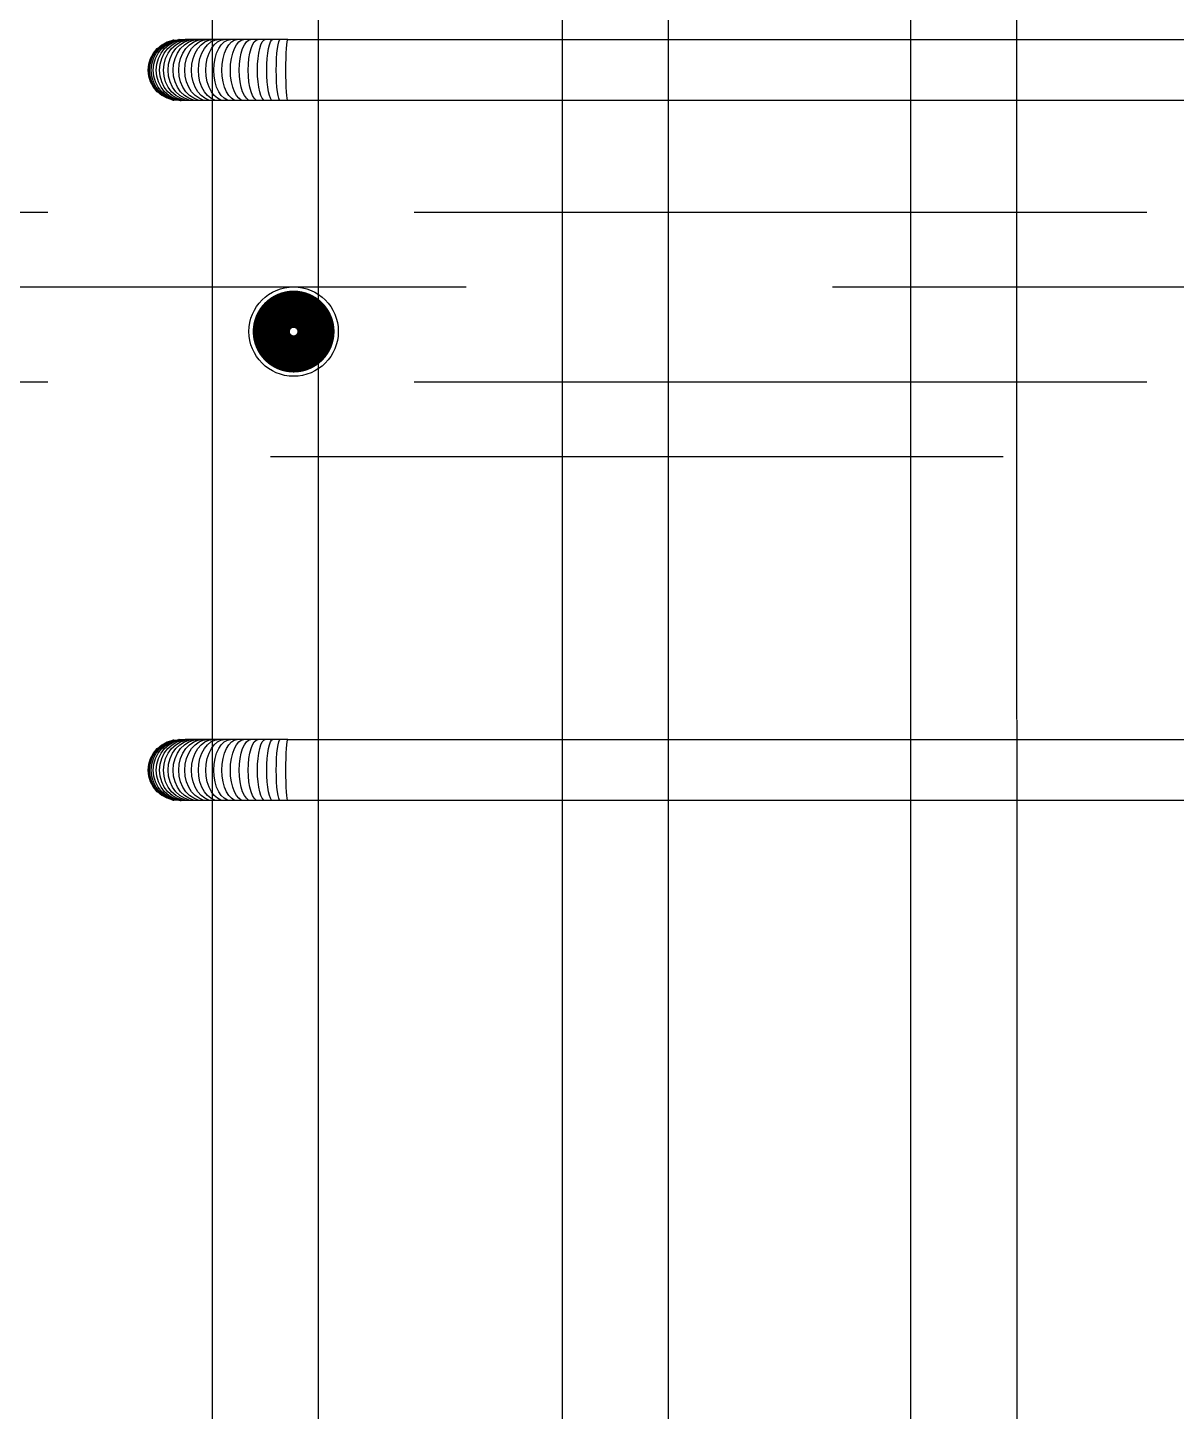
# Model space of a CAD drawing. Header units: inches. Extents: x 31 to 716, y 21 to 143.
# Drawn here: x 270.709 to 272.277, y 79.791 to 81.68 of the extents above; entities that cross this region are included whole.
import ezdxf

# ---------------------------------------------------------------- set-up
doc = ezdxf.new("R2010")
doc.units = ezdxf.units.IN
doc.header["$MEASUREMENT"] = 0
doc.linetypes.add('HIDDEN-Z', pattern=[3, 2, -1])
for name, color, linetype in [('INNO-RFT-Y', 2, 'Continuous'), ('S-BARS-C2', 142, 'Continuous'), ('S-BARS-ELEV-TOP', 9, 'HIDDEN-Z')]:
    doc.layers.add(name, color=color, linetype=linetype)

# ---------------------------------------------------------------- blocks, each defined once
blk = doc.blocks.new('rebar red 2')
at = {"color": 1}
for p, q in [((-52.24286, -96.55072), (-52.24169, -96.55005)), ((-52.24266, -96.55072), (-52.24143, -96.55005)), ((-52.24233, -96.55072), (-52.24111, -96.55005)), ((-52.24186, -96.55072), (-52.24066, -96.55005)), ((-52.24169, -96.55005), (-52.24162, -96.55005)), ((-52.24162, -96.55005), (-52.24034, -96.54964)), ((-52.24143, -96.55005), (-52.24009, -96.54964)), ((-52.24126, -96.55072), (-52.24008, -96.55005)), ((-52.24111, -96.55005), (-52.23978, -96.54964)), ((-52.24066, -96.55005), (-52.23935, -96.54964)), ((-52.24053, -96.55072), (-52.23939, -96.55005)), ((-52.24009, -96.54964), (-52.24034, -96.54964)), ((-52.24009, -96.54964), (-52.23978, -96.54964)), ((-52.24008, -96.55005), (-52.2388, -96.54964)), ((-52.23978, -96.54964), (-52.23893, -96.54951)), ((-52.23978, -96.54964), (-52.23935, -96.54964)), ((-52.23968, -96.55072), (-52.23857, -96.55005)), ((-52.23939, -96.55005), (-52.23814, -96.54964)), ((-52.23935, -96.54964), (-52.23893, -96.54951)), ((-52.23888, -96.54951), (-52.23893, -96.54951)), ((-52.23893, -96.54951), (-52.2389, -96.54951)), ((-52.2389, -96.54951), (-52.23888, -96.54951)), ((-52.23882, -96.54952), (-52.23888, -96.54951)), ((-52.23882, -96.54952), (-52.2387, -96.54951)), ((-52.2388, -96.54964), (-52.23747, -96.54951)), ((-52.23871, -96.55072), (-52.23763, -96.55005)), ((-52.2387, -96.54951), (-52.23747, -96.54951)), ((-52.23857, -96.55005), (-52.23736, -96.54964)), ((-52.23814, -96.54964), (-52.23684, -96.54951)), ((-52.23763, -96.55005), (-52.23647, -96.54964)), ((-52.23762, -96.55072), (-52.23659, -96.55005)), ((-52.23684, -96.54951), (-52.23747, -96.54951)), ((-52.23736, -96.54964), (-52.2361, -96.54951)), ((-52.2361, -96.54951), (-52.23684, -96.54951)), ((-52.23659, -96.55005), (-52.23547, -96.54964)), ((-52.23647, -96.54964), (-52.23525, -96.54951)), ((-52.23642, -96.55072), (-52.23544, -96.55005)), ((-52.23525, -96.54951), (-52.2361, -96.54951)), ((-52.23547, -96.54964), (-52.2343, -96.54951)), ((-52.23544, -96.55005), (-52.23436, -96.54964)), ((-52.2343, -96.54951), (-52.23525, -96.54951)), ((-52.23512, -96.55072), (-52.23418, -96.55005)), ((-52.23436, -96.54964), (-52.23325, -96.54951)), ((-52.23325, -96.54951), (-52.2343, -96.54951)), ((-52.23418, -96.55005), (-52.23317, -96.54964)), ((-52.23371, -96.55072), (-52.23283, -96.55005)), ((-52.23211, -96.54951), (-52.23325, -96.54951)), ((-52.23317, -96.54964), (-52.23211, -96.54951)), ((-52.23283, -96.55005), (-52.23187, -96.54964)), ((-52.2322, -96.55072), (-52.23138, -96.55005)), ((-52.23088, -96.54951), (-52.23211, -96.54951)), ((-52.23187, -96.54964), (-52.23088, -96.54951)), ((-52.23138, -96.55005), (-52.23049, -96.54964)), ((-52.22957, -96.54951), (-52.23088, -96.54951)), ((-52.23061, -96.55072), (-52.22985, -96.55005)), ((-52.23049, -96.54964), (-52.22957, -96.54951)), ((-52.22985, -96.55005), (-52.22903, -96.54964)), ((-52.22817, -96.54951), (-52.22957, -96.54951)), ((-52.22903, -96.54964), (-52.22817, -96.54951)), ((-52.22893, -96.55072), (-52.22824, -96.55005)), ((-52.22824, -96.55005), (-52.22749, -96.54964)), ((-52.22671, -96.54951), (-52.22817, -96.54951)), ((-52.22749, -96.54964), (-52.22671, -96.54951)), ((-52.22718, -96.55072), (-52.22656, -96.55005)), ((-52.22518, -96.54951), (-52.22671, -96.54951)), ((-52.22656, -96.55005), (-52.22589, -96.54964)), ((-52.22589, -96.54964), (-52.22518, -96.54951)), ((-52.22537, -96.55072), (-52.22481, -96.55005)), ((-52.2236, -96.54951), (-52.22518, -96.54951)), ((-52.22481, -96.55005), (-52.22422, -96.54964)), ((-52.22422, -96.54964), (-52.2236, -96.54951)), ((-52.22196, -96.54951), (-52.2236, -96.54951)), ((-52.22349, -96.55072), (-52.22301, -96.55005)), ((-52.22301, -96.55005), (-52.22249, -96.54964)), ((-52.22249, -96.54964), (-52.22196, -96.54951)), ((-52.22027, -96.54951), (-52.22196, -96.54951)), ((-52.22156, -96.55072), (-52.22116, -96.55005)), ((-52.22116, -96.55005), (-52.22072, -96.54964)), ((-52.22072, -96.54964), (-52.22027, -96.54951)), ((-52.21855, -96.54951), (-52.22027, -96.54951)), ((-52.21959, -96.55072), (-52.21926, -96.55005)), ((-52.21926, -96.55005), (-52.21891, -96.54964)), ((-52.21891, -96.54964), (-52.21855, -96.54951)), ((-52.2168, -96.54951), (-52.21855, -96.54951)), ((-52.21758, -96.55072), (-52.21734, -96.55005)), ((-52.21734, -96.55005), (-52.21707, -96.54964)), ((-52.21707, -96.54964), (-52.2168, -96.54951)), ((-52.21502, -96.54951), (-52.2168, -96.54951)), ((-52.21555, -96.55072), (-52.21538, -96.55005)), ((-52.21538, -96.55005), (-52.21521, -96.54964)), ((-52.21521, -96.54964), (-52.21502, -96.54951)), ((-52.21323, -96.54951), (-52.21502, -96.54951)), ((-52.21349, -96.55072), (-52.21341, -96.55005)), ((-52.21341, -96.55005), (-52.21332, -96.54964)), ((-52.21332, -96.54964), (-52.21323, -96.54951)), ((-52.21323, -96.54951), (-51.49464, -96.54951)), ((-52.24558, -96.55395), (-52.24491, -96.5527)), ((-52.24551, -96.55395), (-52.24485, -96.5527)), ((-52.24529, -96.55395), (-52.24463, -96.5527)), ((-52.24493, -96.55395), (-52.24427, -96.5527)), ((-52.24491, -96.5527), (-52.24402, -96.55161)), ((-52.24485, -96.5527), (-52.24395, -96.55161)), ((-52.24463, -96.5527), (-52.24374, -96.55161)), ((-52.24442, -96.55395), (-52.24378, -96.5527)), ((-52.24427, -96.5527), (-52.2434, -96.55161)), ((-52.24402, -96.55161), (-52.24395, -96.55161)), ((-52.24395, -96.55161), (-52.24293, -96.55072)), ((-52.24378, -96.5527), (-52.24291, -96.55161)), ((-52.24377, -96.55395), (-52.24314, -96.5527)), ((-52.24374, -96.55161), (-52.24266, -96.55072)), ((-52.2434, -96.55161), (-52.24233, -96.55072)), ((-52.24314, -96.5527), (-52.24229, -96.55161)), ((-52.24298, -96.55395), (-52.24237, -96.5527)), ((-52.24293, -96.55072), (-52.24286, -96.55072)), ((-52.24291, -96.55161), (-52.24186, -96.55072)), ((-52.24237, -96.5527), (-52.24154, -96.55161)), ((-52.24229, -96.55161), (-52.24126, -96.55072)), ((-52.24206, -96.55395), (-52.24146, -96.5527)), ((-52.24154, -96.55161), (-52.24053, -96.55072)), ((-52.24146, -96.5527), (-52.24066, -96.55161)), ((-52.24101, -96.55395), (-52.24043, -96.5527)), ((-52.24066, -96.55161), (-52.23968, -96.55072)), ((-52.24043, -96.5527), (-52.23966, -96.55161)), ((-52.23983, -96.55395), (-52.23927, -96.5527)), ((-52.23966, -96.55161), (-52.23871, -96.55072)), ((-52.23927, -96.5527), (-52.23853, -96.55161)), ((-52.23853, -96.55161), (-52.23762, -96.55072)), ((-52.23853, -96.55395), (-52.238, -96.5527)), ((-52.238, -96.5527), (-52.23729, -96.55161)), ((-52.23729, -96.55161), (-52.23642, -96.55072)), ((-52.23711, -96.55395), (-52.23661, -96.5527)), ((-52.23661, -96.5527), (-52.23594, -96.55161)), ((-52.23594, -96.55161), (-52.23512, -96.55072)), ((-52.23558, -96.55395), (-52.23511, -96.5527)), ((-52.23511, -96.5527), (-52.23448, -96.55161)), ((-52.23448, -96.55161), (-52.23371, -96.55072)), ((-52.23395, -96.55395), (-52.23351, -96.5527)), ((-52.23351, -96.5527), (-52.23292, -96.55161)), ((-52.23292, -96.55161), (-52.2322, -96.55072)), ((-52.23222, -96.55395), (-52.23182, -96.5527)), ((-52.23182, -96.5527), (-52.23127, -96.55161)), ((-52.23127, -96.55161), (-52.23061, -96.55072)), ((-52.23041, -96.55395), (-52.23004, -96.5527)), ((-52.23004, -96.5527), (-52.22954, -96.55161)), ((-52.22954, -96.55161), (-52.22893, -96.55072)), ((-52.22851, -96.55395), (-52.22818, -96.5527)), ((-52.22818, -96.5527), (-52.22773, -96.55161)), ((-52.22773, -96.55161), (-52.22718, -96.55072)), ((-52.22654, -96.55395), (-52.22624, -96.5527)), ((-52.22624, -96.5527), (-52.22585, -96.55161)), ((-52.22585, -96.55161), (-52.22537, -96.55072)), ((-52.2245, -96.55395), (-52.22425, -96.5527)), ((-52.22425, -96.5527), (-52.22391, -96.55161)), ((-52.22391, -96.55161), (-52.22349, -96.55072)), ((-52.22241, -96.55395), (-52.2222, -96.5527)), ((-52.2222, -96.5527), (-52.22191, -96.55161)), ((-52.22191, -96.55161), (-52.22156, -96.55072)), ((-52.22027, -96.55395), (-52.2201, -96.5527)), ((-52.2201, -96.5527), (-52.21987, -96.55161)), ((-52.21987, -96.55161), (-52.21959, -96.55072)), ((-52.2181, -96.55395), (-52.21797, -96.5527)), ((-52.21797, -96.5527), (-52.21779, -96.55161)), ((-52.21779, -96.55161), (-52.21758, -96.55072)), ((-52.21589, -96.55395), (-52.2158, -96.5527)), ((-52.2158, -96.5527), (-52.21569, -96.55161)), ((-52.21569, -96.55161), (-52.21555, -96.55072)), ((-52.21367, -96.55395), (-52.21362, -96.5527)), ((-52.21362, -96.5527), (-52.21357, -96.55161)), ((-52.21357, -96.55161), (-52.21349, -96.55072)), ((-52.24613, -96.5567), (-52.24599, -96.5553)), ((-52.24599, -96.5581), (-52.24613, -96.5567)), ((-52.24606, -96.5567), (-52.24592, -96.5553)), ((-52.24592, -96.5581), (-52.24606, -96.5567)), ((-52.24599, -96.5553), (-52.24558, -96.55395)), ((-52.24592, -96.5553), (-52.24551, -96.55395)), ((-52.24583, -96.5567), (-52.2457, -96.5553)), ((-52.2457, -96.5581), (-52.24583, -96.5567)), ((-52.2457, -96.5553), (-52.24529, -96.55395)), ((-52.24546, -96.5567), (-52.24533, -96.5553)), ((-52.24533, -96.5581), (-52.24546, -96.5567)), ((-52.24533, -96.5553), (-52.24493, -96.55395)), ((-52.24495, -96.5567), (-52.24481, -96.5553)), ((-52.24481, -96.5581), (-52.24495, -96.5567)), ((-52.24481, -96.5553), (-52.24442, -96.55395)), ((-52.24429, -96.5567), (-52.24416, -96.5553)), ((-52.24416, -96.5581), (-52.24429, -96.5567)), ((-52.24416, -96.5553), (-52.24377, -96.55395)), ((-52.24349, -96.5567), (-52.24336, -96.5553)), ((-52.24336, -96.5581), (-52.24349, -96.5567)), ((-52.24336, -96.5553), (-52.24298, -96.55395)), ((-52.24255, -96.5567), (-52.24243, -96.5553)), ((-52.24243, -96.5581), (-52.24255, -96.5567)), ((-52.24243, -96.5553), (-52.24206, -96.55395)), ((-52.24148, -96.5567), (-52.24136, -96.5553)), ((-52.24136, -96.5581), (-52.24148, -96.5567)), ((-52.24136, -96.5553), (-52.24101, -96.55395)), ((-52.24028, -96.5567), (-52.24017, -96.5553)), ((-52.24017, -96.5581), (-52.24028, -96.5567)), ((-52.24017, -96.5553), (-52.23983, -96.55395)), ((-52.23896, -96.5567), (-52.23885, -96.5553)), ((-52.23885, -96.5581), (-52.23896, -96.5567)), ((-52.23885, -96.5553), (-52.23853, -96.55395)), ((-52.23752, -96.5567), (-52.23742, -96.5553)), ((-52.23742, -96.5581), (-52.23752, -96.5567)), ((-52.23742, -96.5553), (-52.23711, -96.55395)), ((-52.23597, -96.5567), (-52.23587, -96.5553)), ((-52.23587, -96.5581), (-52.23597, -96.5567)), ((-52.23587, -96.5553), (-52.23558, -96.55395)), ((-52.23431, -96.5567), (-52.23422, -96.5553)), ((-52.23422, -96.5581), (-52.23431, -96.5567)), ((-52.23422, -96.5553), (-52.23395, -96.55395)), ((-52.23256, -96.5567), (-52.23247, -96.5553)), ((-52.23247, -96.5581), (-52.23256, -96.5567)), ((-52.23247, -96.5553), (-52.23222, -96.55395)), ((-52.23071, -96.5567), (-52.23063, -96.5553)), ((-52.23063, -96.5581), (-52.23071, -96.5567)), ((-52.23063, -96.5553), (-52.23041, -96.55395)), ((-52.22878, -96.5567), (-52.22871, -96.5553)), ((-52.22871, -96.5581), (-52.22878, -96.5567)), ((-52.22871, -96.5553), (-52.22851, -96.55395)), ((-52.22678, -96.5567), (-52.22672, -96.5553)), ((-52.22672, -96.5581), (-52.22678, -96.5567)), ((-52.22672, -96.5553), (-52.22654, -96.55395)), ((-52.22471, -96.5567), (-52.22466, -96.5553)), ((-52.22466, -96.5581), (-52.22471, -96.5567)), ((-52.22466, -96.5553), (-52.2245, -96.55395)), ((-52.22259, -96.5567), (-52.22254, -96.5553)), ((-52.22254, -96.5581), (-52.22259, -96.5567)), ((-52.22254, -96.5553), (-52.22241, -96.55395)), ((-52.22041, -96.5567), (-52.22038, -96.5553)), ((-52.22038, -96.5581), (-52.22041, -96.5567)), ((-52.22038, -96.5553), (-52.22027, -96.55395)), ((-52.2182, -96.5567), (-52.21818, -96.5553)), ((-52.21818, -96.5581), (-52.2182, -96.5567)), ((-52.21818, -96.5553), (-52.2181, -96.55395)), ((-52.21596, -96.5567), (-52.21594, -96.5553)), ((-52.21594, -96.5581), (-52.21596, -96.5567)), ((-52.21594, -96.5553), (-52.21589, -96.55395)), ((-52.2137, -96.5567), (-52.21369, -96.5553)), ((-52.21369, -96.5581), (-52.2137, -96.5567)), ((-52.21369, -96.5553), (-52.21367, -96.55395)), ((-52.24558, -96.55945), (-52.24599, -96.5581)), ((-52.24551, -96.55945), (-52.24592, -96.5581)), ((-52.24529, -96.55945), (-52.2457, -96.5581)), ((-52.24491, -96.5607), (-52.24558, -96.55945)), ((-52.24485, -96.5607), (-52.24551, -96.55945)), ((-52.24493, -96.55945), (-52.24533, -96.5581)), ((-52.24463, -96.5607), (-52.24529, -96.55945)), ((-52.24427, -96.5607), (-52.24493, -96.55945)), ((-52.24442, -96.55945), (-52.24481, -96.5581)), ((-52.24378, -96.5607), (-52.24442, -96.55945)), ((-52.24377, -96.55945), (-52.24416, -96.5581)), ((-52.24314, -96.5607), (-52.24377, -96.55945)), ((-52.24298, -96.55945), (-52.24336, -96.5581)), ((-52.24237, -96.5607), (-52.24298, -96.55945)), ((-52.24206, -96.55945), (-52.24243, -96.5581)), ((-52.24146, -96.5607), (-52.24206, -96.55945)), ((-52.24101, -96.55945), (-52.24136, -96.5581)), ((-52.24043, -96.5607), (-52.24101, -96.55945)), ((-52.23983, -96.55945), (-52.24017, -96.5581)), ((-52.23927, -96.5607), (-52.23983, -96.55945)), ((-52.23853, -96.55945), (-52.23885, -96.5581)), ((-52.238, -96.5607), (-52.23853, -96.55945)), ((-52.23711, -96.55945), (-52.23742, -96.5581)), ((-52.23661, -96.5607), (-52.23711, -96.55945)), ((-52.23558, -96.55945), (-52.23587, -96.5581)), ((-52.23511, -96.5607), (-52.23558, -96.55945)), ((-52.23395, -96.55945), (-52.23422, -96.5581)), ((-52.23351, -96.5607), (-52.23395, -96.55945)), ((-52.23222, -96.55945), (-52.23247, -96.5581)), ((-52.23182, -96.5607), (-52.23222, -96.55945)), ((-52.23041, -96.55945), (-52.23063, -96.5581)), ((-52.23004, -96.5607), (-52.23041, -96.55945)), ((-52.22851, -96.55945), (-52.22871, -96.5581)), ((-52.22818, -96.5607), (-52.22851, -96.55945)), ((-52.22654, -96.55945), (-52.22672, -96.5581)), ((-52.22624, -96.5607), (-52.22654, -96.55945)), ((-52.2245, -96.55945), (-52.22466, -96.5581)), ((-52.22425, -96.5607), (-52.2245, -96.55945)), ((-52.22241, -96.55945), (-52.22254, -96.5581)), ((-52.2222, -96.5607), (-52.22241, -96.55945)), ((-52.22027, -96.55945), (-52.22038, -96.5581)), ((-52.2201, -96.5607), (-52.22027, -96.55945)), ((-52.2181, -96.55945), (-52.21818, -96.5581)), ((-52.21797, -96.5607), (-52.2181, -96.55945)), ((-52.21589, -96.55945), (-52.21594, -96.5581)), ((-52.2158, -96.5607), (-52.21589, -96.55945)), ((-52.21367, -96.55945), (-52.21369, -96.5581)), ((-52.21362, -96.5607), (-52.21367, -96.55945)), ((-52.24402, -96.56179), (-52.24491, -96.5607)), ((-52.24395, -96.56179), (-52.24485, -96.5607)), ((-52.24374, -96.56179), (-52.24463, -96.5607)), ((-52.2434, -96.56179), (-52.24427, -96.5607)), ((-52.24395, -96.56179), (-52.24402, -96.56179)), ((-52.24293, -96.56268), (-52.24395, -96.56179)), ((-52.24291, -96.56179), (-52.24378, -96.5607)), ((-52.24266, -96.56268), (-52.24374, -96.56179)), ((-52.24233, -96.56268), (-52.2434, -96.56179)), ((-52.24229, -96.56179), (-52.24314, -96.5607)), ((-52.24286, -96.56268), (-52.24293, -96.56268)), ((-52.24186, -96.56268), (-52.24291, -96.56179)), ((-52.24169, -96.56334), (-52.24286, -96.56268)), ((-52.24143, -96.56334), (-52.24266, -96.56268)), ((-52.24154, -96.56179), (-52.24237, -96.5607)), ((-52.24111, -96.56334), (-52.24233, -96.56268)), ((-52.24126, -96.56268), (-52.24229, -96.56179)), ((-52.24066, -96.56334), (-52.24186, -96.56268)), ((-52.24053, -96.56268), (-52.24154, -96.56179)), ((-52.24066, -96.56179), (-52.24146, -96.5607)), ((-52.24008, -96.56334), (-52.24126, -96.56268)), ((-52.23968, -96.56268), (-52.24066, -96.56179)), ((-52.23939, -96.56334), (-52.24053, -96.56268)), ((-52.23966, -96.56179), (-52.24043, -96.5607)), ((-52.23857, -96.56334), (-52.23968, -96.56268)), ((-52.23871, -96.56268), (-52.23966, -96.56179)), ((-52.23853, -96.56179), (-52.23927, -96.5607)), ((-52.23763, -96.56334), (-52.23871, -96.56268)), ((-52.23762, -96.56268), (-52.23853, -96.56179)), ((-52.23729, -96.56179), (-52.238, -96.5607)), ((-52.23659, -96.56334), (-52.23762, -96.56268)), ((-52.23642, -96.56268), (-52.23729, -96.56179)), ((-52.23594, -96.56179), (-52.23661, -96.5607)), ((-52.23544, -96.56334), (-52.23642, -96.56268)), ((-52.23512, -96.56268), (-52.23594, -96.56179)), ((-52.23418, -96.56334), (-52.23512, -96.56268)), ((-52.23448, -96.56179), (-52.23511, -96.5607)), ((-52.23371, -96.56268), (-52.23448, -96.56179)), ((-52.23283, -96.56334), (-52.23371, -96.56268)), ((-52.23292, -96.56179), (-52.23351, -96.5607)), ((-52.2322, -96.56268), (-52.23292, -96.56179)), ((-52.23138, -96.56334), (-52.2322, -96.56268)), ((-52.23127, -96.56179), (-52.23182, -96.5607)), ((-52.23061, -96.56268), (-52.23127, -96.56179)), ((-52.22985, -96.56334), (-52.23061, -96.56268)), ((-52.22954, -96.56179), (-52.23004, -96.5607)), ((-52.22893, -96.56268), (-52.22954, -96.56179)), ((-52.22824, -96.56334), (-52.22893, -96.56268)), ((-52.22773, -96.56179), (-52.22818, -96.5607)), ((-52.22718, -96.56268), (-52.22773, -96.56179)), ((-52.22656, -96.56334), (-52.22718, -96.56268)), ((-52.22585, -96.56179), (-52.22624, -96.5607)), ((-52.22537, -96.56268), (-52.22585, -96.56179)), ((-52.22481, -96.56334), (-52.22537, -96.56268)), ((-52.22391, -96.56179), (-52.22425, -96.5607)), ((-52.22349, -96.56268), (-52.22391, -96.56179)), ((-52.22301, -96.56334), (-52.22349, -96.56268)), ((-52.22191, -96.56179), (-52.2222, -96.5607)), ((-52.22156, -96.56268), (-52.22191, -96.56179)), ((-52.22116, -96.56334), (-52.22156, -96.56268)), ((-52.21987, -96.56179), (-52.2201, -96.5607)), ((-52.21959, -96.56268), (-52.21987, -96.56179)), ((-52.21926, -96.56334), (-52.21959, -96.56268)), ((-52.21779, -96.56179), (-52.21797, -96.5607)), ((-52.21758, -96.56268), (-52.21779, -96.56179)), ((-52.21734, -96.56334), (-52.21758, -96.56268)), ((-52.21569, -96.56179), (-52.2158, -96.5607)), ((-52.21555, -96.56268), (-52.21569, -96.56179)), ((-52.21538, -96.56334), (-52.21555, -96.56268)), ((-52.21357, -96.56179), (-52.21362, -96.5607)), ((-52.21349, -96.56268), (-52.21357, -96.56179)), ((-52.21341, -96.56334), (-52.21349, -96.56268)), ((-52.24162, -96.56334), (-52.24169, -96.56334)), ((-52.24034, -96.56375), (-52.24162, -96.56334)), ((-52.24009, -96.56375), (-52.24143, -96.56334)), ((-52.23978, -96.56375), (-52.24111, -96.56334)), ((-52.23935, -96.56375), (-52.24066, -96.56334)), ((-52.24034, -96.56375), (-52.24009, -96.56375)), ((-52.23978, -96.56375), (-52.24009, -96.56375)), ((-52.2388, -96.56375), (-52.24008, -96.56334)), ((-52.23935, -96.56375), (-52.23978, -96.56375)), ((-52.23893, -96.56389), (-52.23978, -96.56375)), ((-52.23814, -96.56375), (-52.23939, -96.56334)), ((-52.23893, -96.56389), (-52.23935, -96.56375)), ((-52.23888, -96.56389), (-52.23893, -96.56389)), ((-52.2389, -96.56389), (-52.23893, -96.56389)), ((-52.23888, -96.56389), (-52.2389, -96.56389)), ((-52.23882, -96.56388), (-52.23888, -96.56389)), ((-52.2387, -96.56389), (-52.23882, -96.56388)), ((-52.23747, -96.56389), (-52.2388, -96.56375)), ((-52.23864, -96.56387), (-52.2387, -96.56389)), ((-52.23867, -96.56387), (-52.2387, -96.56389)), ((-52.23864, -96.56387), (-52.23841, -96.56389)), ((-52.23736, -96.56375), (-52.23857, -96.56334)), ((-52.23747, -96.56389), (-52.23841, -96.56389)), ((-52.23684, -96.56389), (-52.23814, -96.56375)), ((-52.23647, -96.56375), (-52.23763, -96.56334)), ((-52.23684, -96.56389), (-52.23747, -96.56389)), ((-52.2361, -96.56389), (-52.23736, -96.56375)), ((-52.2361, -96.56389), (-52.23684, -96.56389)), ((-52.23547, -96.56375), (-52.23659, -96.56334)), ((-52.23525, -96.56389), (-52.23647, -96.56375)), ((-52.23525, -96.56389), (-52.2361, -96.56389)), ((-52.2343, -96.56389), (-52.23547, -96.56375)), ((-52.23436, -96.56375), (-52.23544, -96.56334)), ((-52.2343, -96.56389), (-52.23525, -96.56389)), ((-52.23325, -96.56389), (-52.23436, -96.56375)), ((-52.23325, -96.56389), (-52.2343, -96.56389)), ((-52.23317, -96.56375), (-52.23418, -96.56334)), ((-52.23211, -96.56389), (-52.23325, -96.56389)), ((-52.23211, -96.56389), (-52.23317, -96.56375)), ((-52.23187, -96.56375), (-52.23283, -96.56334)), ((-52.23088, -96.56389), (-52.23211, -96.56389)), ((-52.23088, -96.56389), (-52.23187, -96.56375)), ((-52.23049, -96.56375), (-52.23138, -96.56334)), ((-52.22957, -96.56389), (-52.23088, -96.56389)), ((-52.22957, -96.56389), (-52.23049, -96.56375)), ((-52.22903, -96.56375), (-52.22985, -96.56334)), ((-52.22817, -96.56389), (-52.22957, -96.56389)), ((-52.22817, -96.56389), (-52.22903, -96.56375)), ((-52.22749, -96.56375), (-52.22824, -96.56334)), ((-52.22671, -96.56389), (-52.22817, -96.56389)), ((-52.22671, -96.56389), (-52.22749, -96.56375)), ((-52.22518, -96.56389), (-52.22671, -96.56389)), ((-52.22589, -96.56375), (-52.22656, -96.56334)), ((-52.22518, -96.56389), (-52.22589, -96.56375)), ((-52.2236, -96.56389), (-52.22518, -96.56389)), ((-52.22422, -96.56375), (-52.22481, -96.56334)), ((-52.2236, -96.56389), (-52.22422, -96.56375)), ((-52.22196, -96.56389), (-52.2236, -96.56389)), ((-52.22249, -96.56375), (-52.22301, -96.56334)), ((-52.22196, -96.56389), (-52.22249, -96.56375)), ((-52.22027, -96.56389), (-52.22196, -96.56389)), ((-52.22072, -96.56375), (-52.22116, -96.56334)), ((-52.22027, -96.56389), (-52.22072, -96.56375)), ((-52.21855, -96.56389), (-52.22027, -96.56389)), ((-52.21891, -96.56375), (-52.21926, -96.56334)), ((-52.21855, -96.56389), (-52.21891, -96.56375)), ((-52.2168, -96.56389), (-52.21855, -96.56389)), ((-52.21707, -96.56375), (-52.21734, -96.56334)), ((-52.2168, -96.56389), (-52.21707, -96.56375)), ((-52.21502, -96.56389), (-52.2168, -96.56389)), ((-52.21521, -96.56375), (-52.21538, -96.56334)), ((-52.21502, -96.56389), (-52.21521, -96.56375)), ((-52.21323, -96.56389), (-52.21502, -96.56389)), ((-52.21332, -96.56375), (-52.21341, -96.56334)), ((-52.21323, -96.56389), (-52.21332, -96.56375)), ((-51.49464, -96.56389), (-52.21323, -96.56389))]:
    blk.add_line(p, q, dxfattribs=at)
blk = doc.blocks.new('*U218')
at = {"xscale": 5.790493255340768, "yscale": 5.790493255340768, "zscale": 5.790493255340768}
blk.add_blockref('rebar red 2', (300.2599, 559.1109), dxfattribs=at)
blk = doc.blocks.new('*U219')
at = {"color": 0, "linetype": 'ByBlock', "lineweight": -2, "transparency": 16777216}
for p in [(0, -3.8217), (0, -4.7772)]:
    blk.add_blockref('*U218', p, dxfattribs=at)
blk = doc.blocks.new('T12')
at = {"const_width": 5}
blk.add_lwpolyline([(-3, 6, 1), (3, 6, 1)], format="xyb", close=True, dxfattribs=at)
blk.add_circle((0, 6), 6)

msp = doc.modelspace()

# ---------------------------------------------------------------- linework, layer by layer
at = {"layer": 'INNO-RFT-Y', "color": 5}
for p, q in [((270.9614, 59.4365), (270.9614, 85.6014)), ((271.106, 59.4365), (271.106, 85.6014)), ((271.4393, 59.4365), (271.4394, 85.6014)), ((271.584, 59.4365), (271.5841, 85.6014)), ((271.9146, 59.4365), (271.9146, 85.6014)), ((272.0591, 85.6014), (272.0593, 59.4365))]:
    msp.add_line(p, q, dxfattribs=at)
at = {"layer": 'S-BARS-ELEV-TOP', "ltscale": 0.5}
for points in [[(290.2368, 81.428), (252.3078, 81.428)], [(252.3078, 81.3263), (290.2368, 81.3263)]]:
    msp.add_lwpolyline(points, dxfattribs=at)
for points in [[(290.2368, 81.1962), (254.5406, 81.1962, 0.198912), (254.3537, 81.1188), (254.0042, 80.7693)], [(254.0042, 80.7693), (254.0761, 80.6974), (254.4256, 81.0469, -0.198912), (254.5406, 81.0946), (290.2368, 81.0946)]]:
    msp.add_lwpolyline(points, format="xyb", dxfattribs=at)

# ---------------------------------------------------------------- block references
msp.add_blockref('*U219', (273.1448, 85.4439))
at = {"layer": 'S-BARS-C2', "xscale": 0.01016597229967659, "yscale": 0.01016597229967659, "zscale": 0.01016597229967659, "rotation": 180}
msp.add_blockref('T12', (271.0722, 81.3263), dxfattribs=at)

doc.saveas('drawing.dxf')
